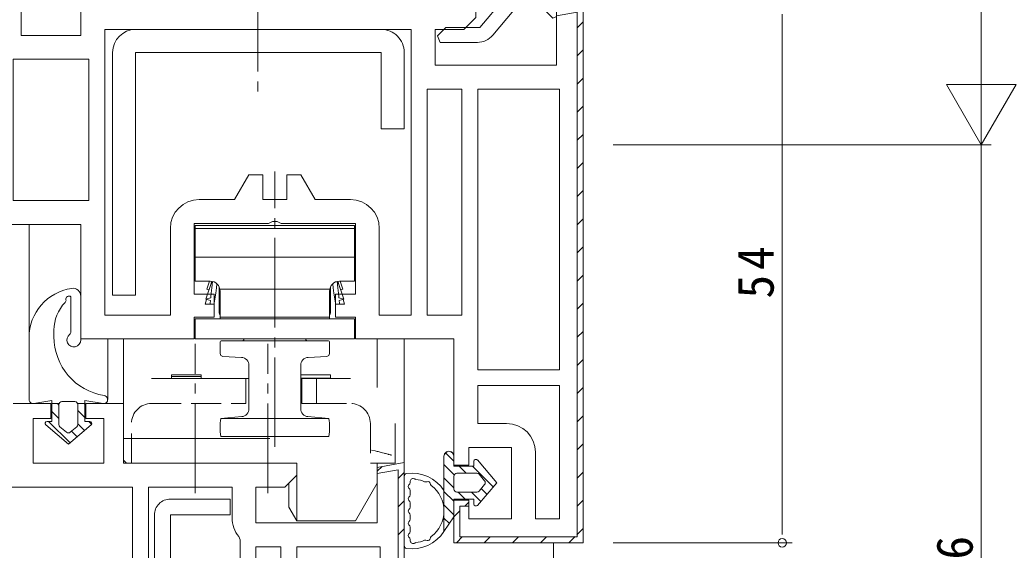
# Model space of a CAD drawing. Units: millimetres on the paper. Extents: x -420 to 373, y -297 to 267.
# Drawn here: x -276.9 to -176.8, y -168.4 to -115.1 of the extents above; entities that cross this region are included whole.
import ezdxf

# ---------------------------------------------------------------- set-up
doc = ezdxf.new("R2010")
doc.units = ezdxf.units.MM
doc.linetypes.add('CHAIN2', pattern=[12, 9, -1, 1, -1])
doc.linetypes.add('DASHED3', pattern=[4, 3, -1])
for name, color, linetype, lineweight in [('0-3_YKK_12', 2, 'Continuous', 9), ('0-5_YKK_D', 6, 'Continuous', 9), ('0-7_YKK_13', 4, 'Continuous', 9), ('0-8_YKK_11', 7, 'Continuous', 9)]:
    doc.layers.add(name, color=color, linetype=linetype, lineweight=lineweight)
doc.styles.add('ＭＳ ゴシック', font='')
doc.styles.get('ＭＳ ゴシック').set_extended_font_data('MS Gothic')

msp = doc.modelspace()

# ---------------------------------------------------------------- linework, layer by layer
at = {"layer": '0-3_YKK_12'}
for p, q in [((-275.986, -147.047), (-275.986, -135.678)), ((-268.086, -153.274), (-268.086, -147.178)), ((-266.486, -147.178), (-266.486, -152.152)), ((-240.986, -152.074), (-240.986, -147.178)), ((-238.286, -160.13), (-238.286, -147.178)), ((-223.286, -213.174), (-223.286, -167.678))]:
    msp.add_line(p, q, dxfattribs=at)
at = {"layer": '0-5_YKK_D'}
for p, q in [((-180.286, -120.674), (-180.286, 78.326)), ((-200.286, -114.528), (-200.286, -115.378)), ((-200.286, -165.978), (-200.286, -115.378)), ((-180.286, -127.674), (-180.286, -115.55)), ((-180.286, -127.674), (-183.786, -121.612)), ((-176.786, -121.612), (-183.786, -121.612)), ((-180.286, -127.674), (-176.786, -121.612)), ((-217.286, -127.674), (-179.286, -127.674)), ((-217.286, -127.674), (-179.286, -127.674)), ((-180.286, -211.974), (-180.286, -127.674)), ((-200.286, -166.828), (-200.286, -165.978)), ((-217.286, -167.678), (-199.286, -167.678)), ((-217.286, -167.678), (-199.286, -167.678))]:
    msp.add_line(p, q, dxfattribs=at)
for start, end in [(90, 270), (90, 270), (270, 90), (270, 90)]:
    msp.add_arc((-200.286, -167.678), 0.425, start, end, dxfattribs=at)
at = {"layer": '0-7_YKK_13', "linetype": 'CHAIN2'}
for p, q in [((-252.986, -111.316), (-252.986, -123.141)), ((-251.286, -158.031), (-251.286, -130.35)), ((-259.286, -162.674), (-259.286, -147.674)), ((-251.986, -162.674), (-251.986, -147.674))]:
    msp.add_line(p, q, dxfattribs=at)
at = {"layer": '0-7_YKK_13'}
for p, q in [((-265.286, -116.078), (-240.586, -116.078)), ((-267.586, -142.778), (-267.586, -118.378)), ((-259.286, -135.778), (-243.286, -135.778)), ((-259.286, -141.378), (-259.286, -135.778)), ((-259.286, -136.078), (-243.286, -136.078)), ((-259.286, -138.978), (-243.286, -138.978)), ((-259.286, -141.378), (-257.786, -141.378)), ((-258.235, -143.178), (-257.606, -141.395)), ((-258.132, -142.178), (-257.851, -141.378)), ((-257.618, -141.393), (-257.676, -141.591)), ((-257.674, -142.586), (-257.62, -142.06)), ((-257.62, -142.06), (-257.554, -141.406)), ((-257.157, -142.06), (-257.23, -142.586)), ((-257.157, -142.06), (-257.1, -141.65)), ((-256.886, -142.842), (-256.886, -141.942)), ((-245.686, -141.942), (-245.686, -142.842)), ((-245.471, -141.65), (-245.414, -142.06)), ((-245.341, -142.586), (-245.414, -142.06)), ((-244.951, -142.06), (-245.018, -141.406)), ((-244.337, -143.178), (-244.965, -141.395)), ((-244.954, -141.393), (-244.896, -141.591)), ((-244.951, -142.06), (-244.897, -142.586)), ((-244.439, -142.178), (-244.721, -141.378)), ((-271.786, -142.951), (-271.786, -146.461)), ((-270.786, -142.89), (-270.786, -147.277)), ((-258.235, -143.178), (-257.721, -143.05)), ((-257.907, -142.247), (-258.132, -142.178)), ((-257.712, -142.955), (-257.721, -143.05)), ((-257.712, -142.955), (-257.674, -142.586)), ((-257.367, -143.573), (-257.281, -142.955)), ((-257.23, -142.586), (-257.281, -142.955)), ((-245.686, -142.178), (-256.886, -142.178)), ((-256.886, -143.552), (-256.886, -142.842)), ((-256.786, -142.378), (-256.786, -143.678)), ((-245.786, -143.678), (-245.786, -142.378)), ((-245.686, -142.842), (-245.686, -143.552)), ((-245.29, -142.955), (-245.341, -142.586)), ((-245.29, -142.955), (-245.204, -143.573)), ((-244.897, -142.586), (-244.86, -142.955)), ((-244.86, -142.955), (-244.85, -143.05)), ((-244.665, -142.247), (-244.439, -142.178)), ((-258.147, -143.205), (-258.286, -143.678)), ((-258.286, -143.678), (-257.786, -143.678)), ((-257.75, -143.325), (-258.235, -143.178)), ((-257.786, -143.678), (-257.775, -143.573)), ((-257.382, -143.678), (-257.786, -143.678)), ((-257.75, -143.325), (-257.775, -143.573)), ((-257.367, -143.573), (-257.382, -143.678)), ((-256.886, -144.065), (-256.886, -143.552)), ((-256.886, -144.375), (-256.886, -144.065)), ((-256.786, -143.678), (-256.786, -144.584)), ((-245.786, -144.584), (-245.786, -143.678)), ((-245.686, -143.552), (-245.686, -144.065)), ((-245.686, -144.065), (-245.686, -144.375)), ((-245.189, -143.678), (-245.204, -143.573)), ((-244.822, -143.325), (-244.796, -143.573)), ((-244.796, -143.573), (-244.786, -143.678)), ((-244.424, -143.205), (-244.286, -143.678)), ((-256.886, -144.478), (-256.886, -144.375)), ((-256.786, -144.584), (-256.786, -145.178)), ((-245.786, -144.978), (-256.786, -144.978)), ((-245.786, -145.178), (-245.786, -144.584)), ((-245.686, -144.375), (-245.686, -144.478)), ((-243.286, -145.178), (-259.286, -145.178)), ((-259.286, -147.178), (-259.286, -145.178)), ((-243.286, -147.178), (-243.286, -145.178)), ((-275.986, -153.274), (-275.986, -147.047)), ((-273.486, -146.297), (-273.486, -146.953)), ((-243.286, -147.178), (-259.286, -147.178)), ((-256.786, -148.6), (-256.786, -147.478)), ((-256.686, -147.378), (-245.884, -147.378)), ((-251.186, -147.378), (-245.986, -147.378)), ((-245.786, -147.478), (-245.786, -148.6)), ((-256.703, -148.848), (-256.786, -148.642)), ((-256.501, -148.941), (-256.703, -148.848)), ((-256.501, -148.94), (-256.501, -148.941)), ((-256.501, -148.941), (-254.644, -149.039)), ((-247.928, -149.039), (-246.07, -148.941)), ((-245.868, -148.848), (-246.07, -148.941)), ((-245.786, -148.642), (-245.868, -148.848)), ((-245.786, -148.6), (-245.786, -148.642)), ((-253.886, -149.838), (-253.886, -154.195)), ((-248.686, -154.195), (-248.686, -149.838)), ((-263.686, -151.174), (-263.186, -151.174)), ((-263.186, -151.174), (-253.886, -151.174)), ((-261.686, -150.974), (-261.686, -151.174)), ((-261.686, -150.974), (-258.686, -150.974)), ((-258.686, -150.974), (-258.686, -150.774)), ((-258.686, -150.974), (-258.686, -151.174)), ((-248.686, -151.123), (-248.686, -150.774)), ((-245.686, -150.774), (-248.686, -150.774)), ((-248.686, -151.123), (-248.686, -151.174)), ((-245.686, -151.123), (-248.686, -151.123)), ((-248.686, -151.174), (-243.686, -151.174)), ((-245.686, -151.123), (-245.686, -150.774)), ((-245.686, -151.123), (-245.686, -151.174)), ((-266.486, -152.418), (-266.486, -156.874)), ((-273.686, -153.373), (-275.522, -153.669)), ((-272.968, -153.673), (-273.686, -153.673)), ((-273.14, -153.673), (-272.986, -153.828)), ((-272.986, -155.774), (-272.986, -153.774)), ((-272.686, -153.474), (-271.386, -153.474)), ((-271.103, -153.673), (-270.386, -153.673)), ((-271.086, -153.774), (-271.086, -155.774)), ((-270.446, -153.673), (-270.386, -153.734)), ((-270.386, -153.373), (-268.549, -153.669)), ((-273.686, -154.475), (-272.986, -155.175)), ((-271.086, -154.381), (-270.386, -155.081)), ((-254.616, -154.992), (-256.712, -155.175)), ((-256.712, -155.175), (-256.607, -155.175)), ((-256.607, -155.175), (-256.299, -155.175)), ((-256.299, -155.175), (-255.797, -155.175)), ((-255.797, -155.175), (-255.122, -155.175)), ((-255.122, -155.175), (-254.3, -155.175)), ((-254.3, -155.175), (-253.362, -155.175)), ((-253.362, -155.175), (-252.344, -155.175)), ((-252.344, -155.175), (-251.286, -155.175)), ((-251.286, -155.175), (-250.227, -155.175)), ((-250.227, -155.175), (-249.209, -155.175)), ((-249.209, -155.175), (-248.271, -155.175)), ((-248.271, -155.175), (-247.449, -155.175)), ((-245.86, -155.175), (-247.955, -154.992)), ((-247.449, -155.175), (-246.774, -155.175)), ((-246.774, -155.175), (-246.273, -155.175)), ((-246.273, -155.175), (-245.964, -155.175)), ((-245.964, -155.175), (-245.86, -155.175)), ((-274.033, -155.474), (-271.872, -157.635)), ((-272.23, -156.557), (-272.88, -156.002)), ((-271.191, -156.002), (-271.841, -156.557)), ((-271.086, -155.728), (-270.419, -156.395)), ((-269.992, -155.474), (-269.705, -155.762)), ((-239.186, -155.674), (-239.186, -158.727)), ((-271.713, -156.448), (-271.145, -157.015)), ((-266.486, -157.174), (-266.486, -156.874)), ((-266.486, -157.174), (-251.786, -157.174)), ((-256.712, -156.975), (-256.607, -156.975)), ((-256.607, -156.975), (-256.299, -156.975)), ((-256.299, -156.975), (-255.797, -156.975)), ((-255.797, -156.975), (-255.122, -156.975)), ((-255.122, -156.975), (-254.3, -156.975)), ((-254.3, -156.975), (-253.362, -156.975)), ((-253.362, -156.975), (-252.344, -156.975)), ((-252.344, -156.975), (-251.286, -156.975)), ((-251.286, -156.975), (-250.227, -156.975)), ((-250.227, -156.975), (-249.209, -156.975)), ((-249.209, -156.975), (-248.271, -156.975)), ((-248.271, -156.975), (-247.449, -156.975)), ((-247.449, -156.975), (-246.774, -156.975)), ((-246.774, -156.975), (-246.273, -156.975)), ((-246.273, -156.975), (-245.964, -156.975)), ((-245.964, -156.975), (-245.86, -156.975)), ((-234.286, -158.977), (-234.286, -166.528)), ((-234.131, -158.617), (-233.286, -159.462)), ((-233.286, -159.978), (-233.286, -158.978)), ((-266.486, -159.374), (-266.486, -159.674)), ((-266.486, -159.374), (-266.186, -159.674)), ((-266.186, -159.674), (-266.486, -159.674)), ((-266.186, -159.674), (-249.086, -159.674)), ((-249.086, -165.474), (-249.086, -159.674)), ((-239.186, -159.674), (-240.986, -159.674)), ((-240.986, -159.674), (-240.986, -161.674)), ((-239.186, -159.351), (-239.186, -159.674)), ((-234.286, -159.809), (-233.253, -160.842)), ((-231.286, -159.978), (-233.286, -159.978)), ((-232.769, -159.978), (-232.069, -160.678)), ((-231.422, -159.978), (-229.348, -162.053)), ((-231.286, -159.978), (-231.286, -159.481)), ((-228.986, -161.628), (-230.93, -159.349)), ((-238.286, -167.943), (-238.286, -161.014)), ((-234.286, -161.156), (-233.286, -162.156)), ((-233.286, -162.278), (-233.286, -160.978)), ((-233.286, -162.278), (-233.286, -160.978)), ((-232.986, -160.678), (-230.986, -160.678)), ((-232.986, -160.678), (-230.986, -160.678)), ((-230.203, -161.434), (-230.758, -160.784)), ((-230.758, -160.784), (-230.203, -161.434)), ((-249.886, -161.674), (-249.886, -164.089)), ((-240.986, -161.674), (-243.18, -165.474)), ((-237.686, -161.614), (-237.686, -161.47)), ((-228.986, -161.628), (-230.93, -163.907)), ((-230.203, -161.823), (-230.758, -162.473)), ((-230.203, -161.823), (-230.758, -162.473)), ((-237.686, -162.846), (-237.686, -162.414)), ((-234.286, -162.503), (-233.286, -163.503)), ((-230.986, -162.578), (-232.986, -162.578)), ((-230.986, -162.578), (-232.986, -162.578)), ((-232.863, -162.578), (-232.163, -163.278)), ((-231.516, -162.578), (-230.588, -163.507)), ((-230.535, -162.212), (-229.968, -162.78)), ((-255.786, -163.274), (-261.786, -163.274)), ((-255.786, -164.874), (-255.786, -163.274)), ((-249.886, -164.089), (-249.086, -165.474)), ((-237.686, -164.078), (-237.686, -163.646)), ((-234.286, -163.85), (-233.286, -164.85)), ((-233.286, -165.078), (-233.286, -163.278)), ((-263.386, -164.874), (-263.386, -209.674)), ((-261.786, -164.874), (-261.786, -209.674)), ((-255.786, -164.874), (-261.786, -164.874)), ((-237.686, -165.31), (-237.686, -164.878)), ((-234.286, -165.197), (-233.742, -165.74)), ((-243.18, -165.474), (-249.086, -165.474)), ((-237.686, -166.542), (-237.686, -166.11)), ((-237.686, -167.342), (-237.686, -167.486))]:
    msp.add_line(p, q, dxfattribs=at)
at = {"layer": '0-7_YKK_13', "linetype": 'DASHED3'}
for p, q in [((-254.186, -153.674), (-254.186, -151.174)), ((-248.586, -151.174), (-248.586, -153.674)), ((-248.586, -153.674), (-248.586, -151.174)), ((-247.086, -151.174), (-247.086, -153.674)), ((-263.686, -153.674), (-254.186, -153.674)), ((-247.086, -153.674), (-248.586, -153.674)), ((-247.086, -153.674), (-243.686, -153.674)), ((-265.686, -159.674), (-265.686, -155.674)), ((-241.686, -155.674), (-241.686, -159.674)), ((-240.986, -159.674), (-241.686, -159.674))]:
    msp.add_line(p, q, dxfattribs=at)
at = {"layer": '0-7_YKK_13'}
for points in [[(-238.286, -118.378), (-238.286, -126.078), (-240.586, -126.078), (-240.586, -118.378), (-265.286, -118.378), (-265.286, -142.778), (-267.586, -142.778)], [(-244.786, -141.378), (-243.286, -141.378), (-243.286, -135.778)], [(-244.85, -143.05), (-244.337, -143.178), (-244.822, -143.325)], [(-244.286, -143.678), (-244.786, -143.678), (-245.189, -143.678)], [(-261.686, -150.974), (-261.686, -150.774), (-258.686, -150.774)], [(-266.486, -152.152), (-266.486, -152.372), (-266.486, -152.372), (-266.486, -152.418)], [(-273.686, -153.373), (-273.686, -155.474), (-274.184, -155.474)], [(-269.888, -155.474), (-270.386, -155.474), (-270.386, -153.373)], [(-274.315, -155.83), (-272.036, -157.774), (-269.757, -155.83)], [(-266.486, -157.174), (-266.486, -157.674), (-266.486, -159.374)], [(-241.572, -158.349), (-241.185, -158.441), (-240.996, -158.487), (-240.902, -158.51), (-240.81, -158.533), (-240.465, -158.622), (-240.305, -158.663), (-240.229, -158.684), (-240.157, -158.703), (-239.903, -158.772), (-239.848, -158.787), (-239.798, -158.801), (-239.71, -158.825), (-239.641, -158.844), (-239.591, -158.858), (-239.573, -158.863), (-239.56, -158.867), (-239.55, -158.87)], [(-239.186, -158.727), (-239.186, -158.815), (-239.186, -158.9), (-239.186, -158.942), (-239.186, -158.983), (-239.186, -159.062), (-239.186, -159.137), (-239.186, -159.21), (-239.186, -159.281), (-239.186, -159.316), (-239.186, -159.351)], [(-231.286, -159.481), (-231.286, -159.978), (-233.286, -159.978), (-233.286, -158.978)], [(-230.93, -163.907), (-228.986, -161.628), (-230.93, -159.349)], [(-231.286, -163.776), (-231.286, -163.278), (-233.286, -163.278)], [(-233.286, -165.078), (-233.286, -163.278), (-231.286, -163.278), (-231.286, -163.776)], [(-233.286, -165.078), (-234.286, -166.528), (-233.286, -165.078)]]:
    msp.add_lwpolyline(points, dxfattribs=at)
for centre, radius, start, end in [((-265.286, -118.378), 2.3, 90, 180), ((-240.586, -118.378), 2.3, 359.99998, 90), ((-270.986, -147.047), 5, 98.21225, 180), ((-271.586, -142.89), 0.8, 0, 98.21225), ((-257.786, -142.378), 1, 359.99997, 89.99997), ((-244.786, -142.378), 1, 90.00002, 180.00002), ((-271.986, -143.174), 0.3, 48.18353, 192.33879), ((-269.486, -146.297), 4, 135.86549, 180), ((-272.572, -143.303), 0.3, 315.86549, 12.33879), ((-256.186, -144.478), 0.7, 180.00003, 211.0036), ((-246.386, -144.478), 0.7, 328.99638, 359.99995), ((-267.486, -146.953), 6, 180, 261.01007), ((-271.486, -147.276), 0.7, 126.84196, 359.97208), ((-272.085, -146.476), 0.3, 306.84196, 2.83069), ((-256.686, -147.478), 0.1, 89.99971, 179.99971), ((-254.636, -147.078), 0.3, 270.00009, 340.52763), ((-247.936, -147.078), 0.3, 199.47235, 270.00009), ((-245.886, -147.478), 0.1, 0.00027, 89.99971), ((-254.686, -149.838), 0.8, 0.00003, 87.00002), ((-247.886, -149.838), 0.8, 92.99997, 179.99995), ((-268.486, -153.274), 0.4, 260.8259, 81.01007), ((-275.586, -153.274), 0.4, 180, 279.17409), ((-272.686, -153.774), 0.3, 90, 179.99998), ((-271.386, -153.774), 0.3, 0, 90), ((-251.286, -156.075), 5.5, 170.58197, 189.41801), ((-254.686, -154.195), 0.8, 274.99998, 359.99995), ((-247.886, -154.195), 0.8, 180.00003, 265), ((-251.286, -156.075), 5.5, 350.58197, 9.41801), ((-274.184, -155.677), 0.202, 90.00003, 229.53621), ((-272.686, -155.774), 0.3, 180, 229.53618), ((-271.386, -155.774), 0.3, 310.46381, 0), ((-269.888, -155.677), 0.202, 310.46381, 89.99998), ((-272.036, -156.329), 0.3, 229.53618, 310.46381), ((-233.786, -158.977), 0.5, 0.11461, 179.88538), ((-233.786, -158.978), 0.5, 359.99998, 180.11458), ((-233.786, -158.978), 0.5, 0.00002, 0.11465), ((-231.083, -159.481), 0.202, 40.46381, 180), ((-231.083, -159.481), 0.202, 40.46381, 179.99998), ((-237.986, -161.014), 0.3, 100.11932, 180), ((-237.486, -164.478), 3.8, 32.63686, 98.36438), ((-232.986, -160.978), 0.3, 90, 179.99998), ((-232.986, -160.978), 0.3, 90, 180), ((-230.986, -160.978), 0.3, 40.46381, 90), ((-230.986, -160.978), 0.3, 40.46381, 90), ((-237.686, -162.014), 0.2, 126.86989, 233.1301), ((-237.986, -161.614), 0.3, 306.86989, 0), ((-237.986, -162.414), 0.3, 0, 53.1301), ((-237.382, -161.524), 0.308, 59.48357, 169.98871), ((-237.068, -161.003), 0.3, 238.25739, 263.14775), ((-237.486, -164.478), 3.2, 66.85223, 83.14775), ((-236.11, -161.26), 0.3, 246.85223, 296.63298), ((-235.886, -161.707), 0.2, 3.367, 116.63298), ((-235.387, -161.678), 0.3, 183.367, 233.14775), ((-237.486, -164.478), 3.2, 306.85223, 53.14775), ((-230.431, -161.628), 0.3, 319.53618, 40.46381), ((-230.431, -161.628), 0.3, 319.53618, 40.46381), ((-237.686, -163.246), 0.2, 126.86989, 233.1301), ((-237.986, -162.846), 0.3, 306.86989, 0), ((-232.986, -162.278), 0.3, 180, 270), ((-232.986, -162.278), 0.3, 179.99998, 270), ((-230.986, -162.278), 0.3, 270, 319.53618), ((-230.986, -162.278), 0.3, 270, 319.53618), ((-261.786, -164.874), 1.6, 89.99998, 180), ((-237.986, -163.646), 0.3, 0, 53.1301), ((-237.986, -164.078), 0.3, 306.86989, 0), ((-231.083, -163.776), 0.202, 180, 319.53618), ((-231.083, -163.776), 0.202, 180.00003, 319.53621), ((-237.686, -164.478), 0.2, 126.86989, 233.1301), ((-237.986, -164.878), 0.3, 0, 53.1301), ((-237.686, -165.71), 0.2, 126.86989, 233.1301), ((-237.986, -165.31), 0.3, 306.86989, 359.99998), ((-237.986, -166.11), 0.3, 0, 53.1301), ((-237.486, -164.478), 3.8, 261.6356, 327.36313), ((-237.686, -166.942), 0.2, 126.86989, 233.1301), ((-237.986, -166.542), 0.3, 306.86989, 359.99998), ((-237.986, -167.342), 0.3, 359.99998, 53.1301), ((-235.387, -167.279), 0.3, 126.85223, 176.63298), ((-237.986, -167.943), 0.3, 180, 259.88066), ((-237.382, -167.433), 0.308, 190.01128, 300.51642), ((-237.068, -167.953), 0.3, 96.85223, 121.7426), ((-237.486, -164.478), 3.2, 276.85223, 293.14775), ((-236.11, -167.697), 0.3, 63.367, 113.14775), ((-235.886, -167.25), 0.2, 243.367, 356.63298)]:
    msp.add_arc(centre, radius, start, end, dxfattribs=at)
at = {"layer": '0-7_YKK_13', "linetype": 'DASHED3'}
for centre, start, end in [((-263.686, -155.674), 90, 180), ((-243.686, -155.674), 0, 90)]:
    msp.add_arc(centre, 2, start, end, dxfattribs=at)
at = {"layer": '0-8_YKK_11'}
for p, q in [((-237.586, -116.078), (-268.386, -116.078)), ((-220.886, -115.906), (-220.286, -115.306)), ((-220.886, -118.734), (-220.286, -118.134)), ((-220.886, -121.563), (-220.286, -120.963)), ((-232.486, -144.778), (-232.486, -122.078)), ((-230.886, -122.078), (-230.886, -150.278)), ((-220.886, -124.391), (-220.286, -123.791)), ((-220.886, -127.22), (-220.286, -126.62)), ((-220.886, -130.048), (-220.286, -129.448)), ((-220.886, -132.876), (-220.286, -132.276)), ((-220.886, -135.705), (-220.286, -135.105)), ((-220.886, -138.533), (-220.286, -137.933)), ((-220.886, -141.362), (-220.286, -140.762)), ((-220.886, -144.19), (-220.286, -143.59)), ((-220.886, -147.019), (-220.286, -146.419)), ((-220.886, -149.847), (-220.286, -149.247)), ((-222.686, -165.278), (-222.686, -151.878)), ((-220.886, -152.675), (-220.286, -152.075)), ((-220.886, -155.504), (-220.286, -154.904)), ((-220.886, -158.332), (-220.286, -157.732)), ((-240.986, -160.487), (-240.507, -160.009)), ((-238.286, -209.174), (-238.286, -159.617)), ((-238.886, -161.215), (-238.286, -160.615)), ((-220.886, -161.161), (-220.286, -160.561)), ((-265.586, -211.274), (-265.586, -162.074)), ((-263.986, -162.074), (-263.986, -211.274)), ((-238.886, -164.044), (-238.286, -163.444)), ((-232.189, -163.978), (-231.786, -163.575)), ((-220.886, -163.989), (-220.286, -163.389)), ((-233.286, -165.075), (-232.686, -164.475)), ((-238.886, -166.872), (-238.286, -166.272)), ((-233.008, -167.626), (-232.46, -167.078)), ((-230.232, -167.678), (-229.632, -167.078)), ((-227.403, -167.678), (-226.803, -167.078)), ((-224.575, -167.678), (-223.975, -167.078)), ((-221.747, -167.678), (-221.102, -167.034)), ((-220.93, -166.862), (-220.286, -166.218)), ((-253.186, -168.074), (-253.186, -211.274)), ((-249.086, -168.074), (-249.086, -211.274))]:
    msp.add_line(p, q, dxfattribs=at)
for points in [[(-230.919, -117.378), (-234.679, -117.378), (-234.946, -116.732), (-234.093, -115.878), (-230.686, -115.878), (-225.934, -110.215), (-228.842, -105.178), (-248.286, -105.178), (-248.286, -101.578), (-253.029, -99.752), (-252.742, -99.005), (-248.286, -100.721), (-248.286, -96.486), (-251.941, -95.975), (-251.83, -95.182), (-248.286, -95.678), (-226.359, -95.678)], [(-220.586, -106.214), (-220.586, -113.678), (-222.986, -113.678), (-222.986, -114.779), (-223.356, -114.932), (-225.845, -112.443), (-229.387, -116.664)], [(-275.635, -107.528), (-276.786, -108.678), (-276.786, -116.678), (-270.786, -116.678), (-270.786, -113.678), (-253.61, -113.678), (-253.22, -113.866), (-252.751, -113.866), (-252.361, -113.678), (-231.086, -113.678), (-231.086, -114.878), (-232.286, -116.078), (-235.186, -116.078), (-235.186, -119.678), (-222.986, -119.678), (-222.986, -114.097), (-220.638, -113.683), (-220.286, -113.978), (-220.638, -113.683)], [(-220.286, -113.978), (-220.286, -167.678), (-233.286, -167.678), (-233.286, -163.378), (-231.786, -163.378), (-231.786, -165.278), (-227.486, -165.278), (-227.486, -158.078), (-231.786, -158.078), (-231.786, -159.878), (-233.286, -159.878), (-233.286, -147.178), (-243.186, -147.178), (-243.186, -144.978), (-245.186, -144.978), (-245.186, -142.678), (-243.186, -142.678), (-243.186, -135.578), (-250.661, -135.578), (-251.051, -135.391), (-251.52, -135.391), (-251.91, -135.578), (-259.386, -135.578), (-259.386, -142.678), (-257.386, -142.678), (-257.386, -144.978), (-259.386, -144.978), (-259.386, -147.178), (-270.786, -147.178), (-270.786, -135.678), (-295.286, -135.678)], [(-220.286, -113.978), (-220.638, -113.683), (-222.986, -114.097), (-222.986, -114.706), (-220.886, -114.336), (-220.886, -167.078), (-232.686, -167.078), (-232.686, -163.978), (-231.786, -163.978), (-231.786, -163.378), (-233.286, -163.378), (-233.286, -167.678), (-220.286, -167.678)], [(-220.286, -167.678), (-220.286, -113.978), (-220.286, -167.678)], [(-237.586, -116.078), (-268.386, -116.078), (-268.386, -144.778), (-261.786, -144.778), (-261.786, -136.078)], [(-240.786, -136.078), (-240.786, -144.778), (-237.586, -144.778), (-237.586, -116.078)], [(-258.886, -133.178), (-255.329, -133.178), (-253.886, -130.678), (-252.486, -130.678), (-252.486, -133.178), (-250.086, -133.178), (-250.086, -130.678), (-248.686, -130.678), (-247.242, -133.178), (-243.686, -133.178)], [(-222.686, -165.278), (-222.686, -151.878), (-230.886, -151.878), (-230.886, -155.678), (-227.986, -155.678)], [(-277.586, -153.674), (-273.786, -153.674), (-273.786, -155.174), (-275.586, -155.174), (-275.586, -159.674), (-268.486, -159.674), (-268.486, -155.174), (-270.286, -155.174), (-270.286, -153.674), (-266.486, -153.674), (-266.486, -159.674), (-249.086, -159.674), (-249.086, -160.874), (-250.286, -162.074), (-253.186, -162.074), (-253.186, -165.674), (-240.986, -165.674), (-240.986, -160.093), (-238.286, -159.617), (-238.286, -209.674)], [(-225.086, -158.578), (-225.086, -165.278), (-222.686, -165.278)], [(-238.286, -209.174), (-238.286, -159.617), (-240.986, -160.093), (-240.986, -160.702), (-238.886, -160.332), (-238.886, -209.174)], [(-263.986, -162.074), (-263.986, -211.274), (-254.786, -211.274), (-254.786, -167.365), (-254.903, -167.043)], [(-255.586, -165.174), (-255.586, -162.074), (-263.986, -162.074)]]:
    msp.add_lwpolyline(points, dxfattribs=at)
for points in [[(-277.586, -119.078), (-277.586, -133.278), (-269.986, -133.278), (-269.986, -119.078)], [(-232.486, -144.778), (-232.486, -122.078), (-235.986, -122.078), (-235.986, -144.778)], [(-230.886, -122.078), (-230.886, -150.278), (-222.686, -150.278), (-222.686, -122.078)], [(-265.586, -211.274), (-265.586, -162.074), (-296.886, -162.074), (-296.886, -211.274)], [(-253.186, -168.074), (-253.186, -211.274), (-250.686, -211.274), (-250.686, -168.074)], [(-249.086, -168.074), (-249.086, -211.274), (-240.686, -211.274), (-240.686, -168.074)]]:
    msp.add_lwpolyline(points, close=True, dxfattribs=at)
for centre, radius, start, end in [((-230.919, -115.378), 2, 269.99998, 320.00002), ((-258.886, -136.078), 2.9, 90, 179.99998), ((-243.686, -136.078), 2.9, 0, 89.99998), ((-227.986, -158.578), 2.9, 0, 89.99998), ((-252.686, -165.174), 2.9, 179.99998, 220.11917)]:
    msp.add_arc(centre, radius, start, end, dxfattribs=at)

# ---------------------------------------------------------------- texts
at = {"layer": '0-5_YKK_D', "color": 3, "char_height": 3.666, "attachment_point": 7, "rotation": 90, "style": 'ＭＳ ゴシック'}
for s, insert in [('\\T1.21;\\W0.95;54', (-201.086, -143.116)), ('\\T1.21;\\W0.95;86', (-181.086, -172.224))]:
    msp.add_mtext(s, dxfattribs=dict(at, insert=insert))

doc.saveas('drawing.dxf')
